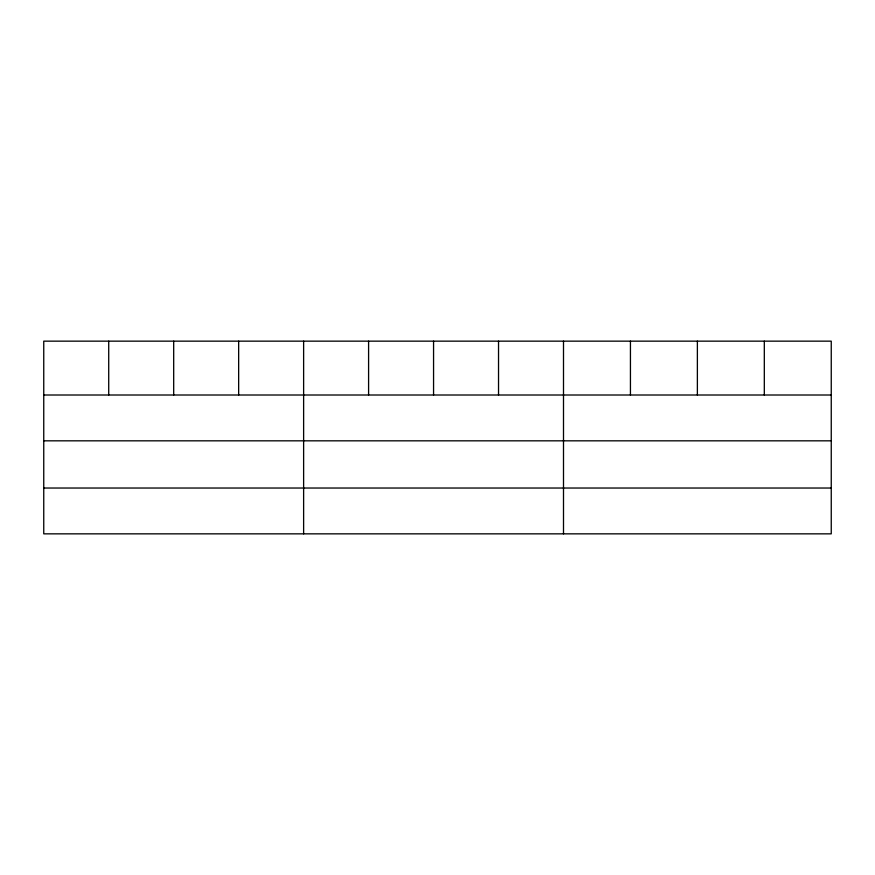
<?xml version="1.0" encoding="UTF-8"?>
<svg xmlns="http://www.w3.org/2000/svg" width="875" height="875" viewBox="0 0 875 875"><rect width="100%" height="100%" fill="white"/><g stroke="black" fill="none" stroke-linecap="round" stroke-linejoin="round"><path stroke-width="1.31" d="M831.25 440.825L831.25 341.152L43.75 341.152L43.75 533.848L831.25 533.848L831.25 440.825L43.75 440.825M43.75 395.008L831.25 395.008M43.75 488.031L831.25 488.031M764.312 341.152L764.312 395.008M697.375 341.152L697.375 395.008M630.438 341.152L630.438 395.008M563.5 341.152L563.5 533.848M498.531 341.152L498.531 395.008M433.562 341.152L433.562 395.008M368.594 341.152L368.594 395.008M303.625 341.152L303.625 533.848M238.656 341.152L238.656 395.008M173.688 341.152L173.688 395.008M108.719 341.152L108.719 395.008"/></g></svg>
